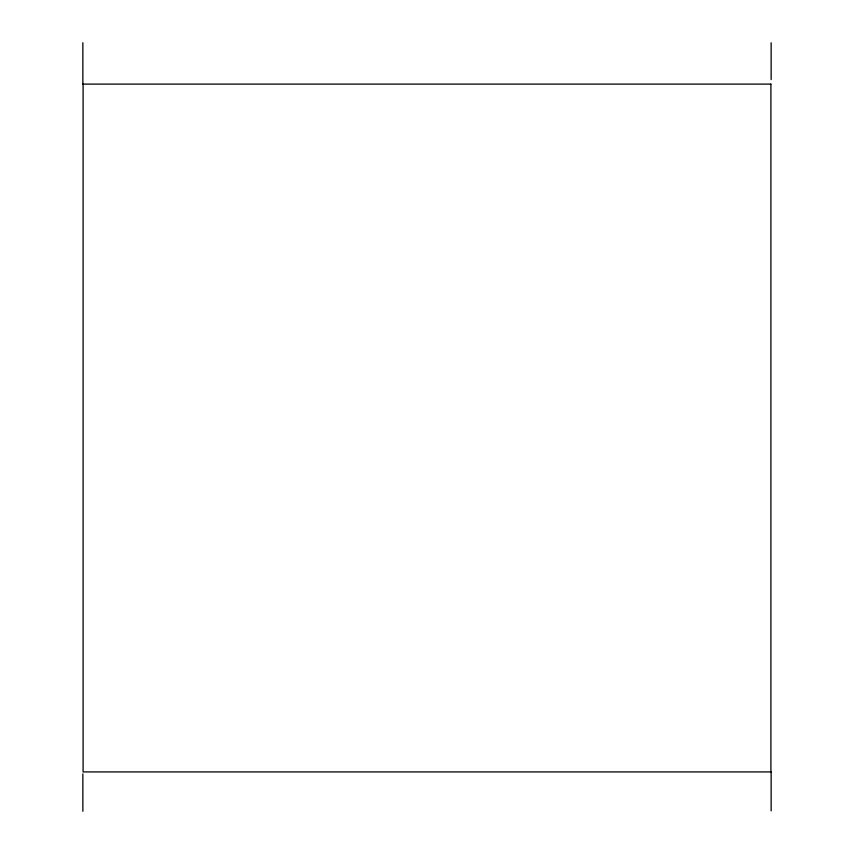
<?xml version="1.0" encoding="UTF-8"?>
<svg xmlns="http://www.w3.org/2000/svg" width="854" height="854" viewBox="0 0 854 854"><rect width="100%" height="100%" fill="white"/><g stroke="black" fill="none" stroke-linecap="round" stroke-linejoin="round"><path stroke-width="1.28" d="M771.141 42.785L771.141 79.593M771.141 771.92L771.141 810.894M82.859 42.7L82.859 84.108M82.859 773.873L82.859 811.3M770.906 84.108L83.094 84.108L83.094 771.92L770.906 771.92L770.906 84.108"/></g></svg>
